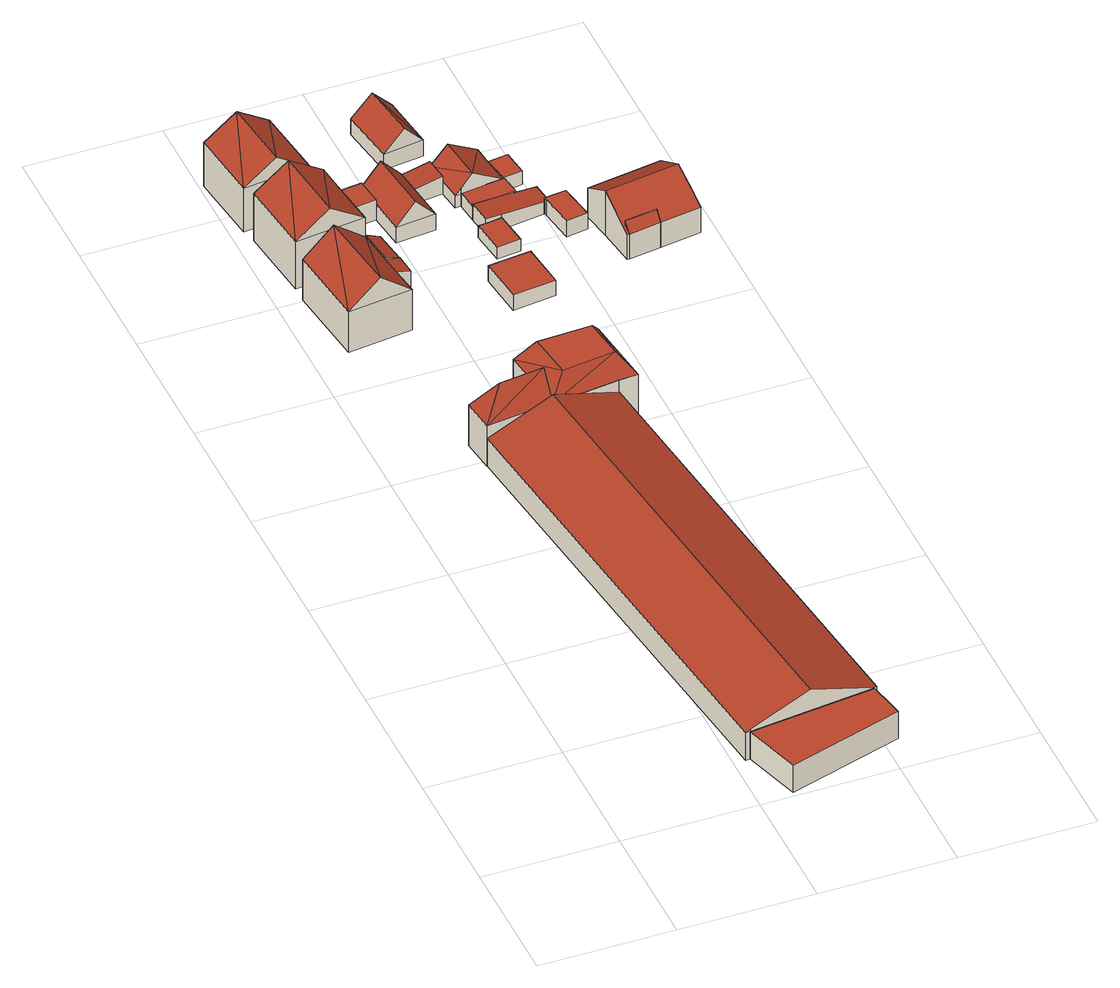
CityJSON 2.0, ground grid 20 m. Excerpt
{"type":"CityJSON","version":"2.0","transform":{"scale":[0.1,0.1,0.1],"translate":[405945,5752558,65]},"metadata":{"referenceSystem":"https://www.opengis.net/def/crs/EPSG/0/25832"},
"CityObjects":{
"building1":{"type":"Building","attributes":{"Gemeindeschluessel":"05515000","Geometrietyp2DReferenz":"3000","function":"31001_2000","roofType":"1000","measuredHeight":4.55},"geometry":[{"type":"Solid","lod":"2","boundaries":[[[[0,1,2,3]],[[4,5,1,0]],[[6,7,5,4]],[[8,9,7,6]],[[10,11,9,8]],[[3,2,11,10]],[[8,6,4,0,3,10]],[[1,5,7,9,11,2]]]],"semantics":{"surfaces":[{"type":"WallSurface"},{"type":"RoofSurface"},{"type":"GroundSurface"}],"values":[[0,0,0,0,0,0,1,2]]}}]},
"building2":{"type":"Building","attributes":{"Gemeindeschluessel":"05515000","Geometrietyp2DReferenz":"3000","function":"31001_2000","roofType":"5000","measuredHeight":8.22},"geometry":[{"type":"Solid","lod":"2","boundaries":[[[[12,13,14,15]],[[16,7,13,12]],[[17,5,7,16]],[[18,19,5,17]],[[20,21,19,18]],[[15,14,21,20]],[[22,12,15,23,24]],[[18,25,24,23,20]],[[25,18,17]],[[22,24,25,17,16]],[[22,16,12]],[[23,15,20]],[[13,7,5,19,21,14]]]],"semantics":{"surfaces":[{"type":"WallSurface"},{"type":"RoofSurface"},{"type":"GroundSurface"}],"values":[[0,0,0,0,0,0,1,1,0,0,0,0,2]]}}]},
"building3":{"type":"Building","attributes":{"Gemeindeschluessel":"05515000","Geometrietyp2DReferenz":"3000","function":"31001_1000"},"address":[{"country":"Germany","locality":"Münster","thoroughfareNumber":"31","thoroughfareName":"Westfalenstraße"}],"children":["building3-1","building3-2"]},
"building3-1":{"type":"BuildingPart","attributes":{"roofType":"2100","measuredHeight":7.24},"parents":["building3"],"geometry":[{"type":"Solid","lod":"2","boundaries":[[[[26,27,28,29,30]],[[31,32,33,34,35]],[[30,29,32,31]],[[35,26,30,31]],[[28,33,32,29]],[[27,26,35,34]],[[33,28,27,34]]]],"semantics":{"surfaces":[{"type":"WallSurface"},{"type":"RoofSurface"},{"type":"GroundSurface"},{"type":"ClosureSurface"}],"values":[[0,0,0,1,2,0,3]]}}]},
"building3-2":{"type":"BuildingPart","attributes":{"roofType":"3100","measuredHeight":10.94},"parents":["building3"],"geometry":[{"type":"Solid","lod":"2","boundaries":[[[[36,37,28,27]],[[38,39,37,36]],[[40,41,39,38]],[[42,43,41,40]],[[34,33,43,42]],[[44,38,36,27,34]],[[34,45,44]],[[40,44,45]],[[45,42,40]],[[44,40,38]],[[34,42,45]],[[37,39,41,43,33,28]],[[33,34,27,28]]]],"semantics":{"surfaces":[{"type":"WallSurface"},{"type":"RoofSurface"},{"type":"GroundSurface"},{"type":"ClosureSurface"}],"values":[[0,0,0,0,0,1,1,1,1,0,0,2,3]]}}]},
"building4":{"type":"Building","attributes":{"Gemeindeschluessel":"05515000","Geometrietyp2DReferenz":"3000","function":"31001_1000","roofType":"3100","measuredHeight":10.75},"address":[{"country":"Germany","locality":"Münster","thoroughfareNumber":"27","thoroughfareName":"Westfalenstraße"}],"geometry":[{"type":"Solid","lod":"2","boundaries":[[[[46,47,48,49]],[[50,51,47,46]],[[52,53,51,50]],[[49,48,53,52]],[[46,54,50]],[[52,55,49]],[[54,46,49]],[[49,55,54]],[[50,54,55]],[[55,52,50]],[[47,51,53,48]]]],"semantics":{"surfaces":[{"type":"WallSurface"},{"type":"RoofSurface"},{"type":"GroundSurface"}],"values":[[0,0,0,0,0,0,1,1,1,1,2]]}}]},
"building5":{"type":"Building","attributes":{"Gemeindeschluessel":"05515000","Geometrietyp2DReferenz":"3000","function":"51009_1610","roofType":"2100","measuredHeight":6.96},"geometry":[{"type":"Solid","lod":"2","boundaries":[[[[56,57,58,59]],[[60,61,57,56]],[[62,63,61,60]],[[59,58,63,62]],[[60,56,59,62]],[[57,61,63,58]]]],"semantics":{"surfaces":[{"type":"WallSurface"},{"type":"RoofSurface"},{"type":"GroundSurface"}],"values":[[0,0,0,0,1,2]]}}]},
"building6":{"type":"Building","attributes":{"Gemeindeschluessel":"05515000","Geometrietyp2DReferenz":"3000","function":"31001_2000"},"address":[{"country":"Germany","locality":"Münster","thoroughfareNumber":"33","thoroughfareName":"Westfalenstraße"}],"children":["building6-1","building6-2"]},
"building6-1":{"type":"BuildingPart","attributes":{"roofType":"9999","measuredHeight":10.11},"parents":["building6"],"geometry":[{"type":"Solid","lod":"2","boundaries":[[[[64,65,66,67]],[[68,69,65,64]],[[70,71,72,73]],[[74,75,71,70]],[[67,66,75,74]],[[74,76,77]],[[77,67,74]],[[78,77,79,80]],[[81,67,77,78]],[[79,82,70]],[[73,68,80,79,70]],[[82,76,74]],[[74,70,82]],[[79,77,76,82]],[[81,64,67]],[[81,78,80,68,64]],[[65,69,72,71,75,66]],[[69,68,73,72]]]],"semantics":{"surfaces":[{"type":"WallSurface"},{"type":"RoofSurface"},{"type":"GroundSurface"},{"type":"ClosureSurface"}],"values":[[0,0,0,0,0,1,1,1,1,1,1,1,1,1,0,0,2,3]]}}]},
"building6-2":{"type":"BuildingPart","attributes":{"roofType":"5000","measuredHeight":11.18},"parents":["building6"],"geometry":[{"type":"Solid","lod":"2","boundaries":[[[[83,73,72,84,85]],[[86,87,69,68,88]],[[85,84,87,86]],[[86,89,85]],[[90,89,86]],[[91,90,86]],[[89,90,83]],[[83,85,89]],[[91,86,88]],[[90,91,88,83]],[[72,69,87,84]],[[73,83,88,68]],[[69,72,73,68]]]],"semantics":{"surfaces":[{"type":"WallSurface"},{"type":"RoofSurface"},{"type":"GroundSurface"},{"type":"ClosureSurface"}],"values":[[0,0,0,1,1,1,1,1,0,0,2,0,3]]}}]},
"building7":{"type":"Building","attributes":{"Gemeindeschluessel":"05515000","Geometrietyp2DReferenz":"3000","function":"31001_1000"},"address":[{"country":"Germany","locality":"Münster","thoroughfareNumber":"29","thoroughfareName":"Westfalenstraße"}],"children":["building7-1","building7-2","building7-3"]},
"building7-1":{"type":"BuildingPart","attributes":{"roofType":"1000","measuredHeight":3.43},"parents":["building7"],"geometry":[{"type":"Solid","lod":"2","boundaries":[[[[92,93,94,95,96]],[[97,98,99,100,101]],[[101,92,96,97]],[[93,100,99,94]],[[93,92,101,100]],[[98,97,96,95]],[[94,99,98,95]]]],"semantics":{"surfaces":[{"type":"WallSurface"},{"type":"RoofSurface"},{"type":"GroundSurface"},{"type":"ClosureSurface"}],"values":[[0,0,1,2,3,0,3]]}}]},
"building7-2":{"type":"BuildingPart","attributes":{"roofType":"3100","measuredHeight":11.64},"parents":["building7"],"geometry":[{"type":"Solid","lod":"2","boundaries":[[[[102,101,100,103,104]],[[105,106,93,92,107]],[[108,109,106,105]],[[104,103,109,108]],[[108,110,111]],[[111,104,108]],[[110,105,107,102]],[[102,111,110]],[[111,102,104]],[[110,108,105]],[[100,93,106,109,103]],[[101,102,107,92]],[[93,100,101,92]]]],"semantics":{"surfaces":[{"type":"WallSurface"},{"type":"RoofSurface"},{"type":"GroundSurface"},{"type":"ClosureSurface"}],"values":[[0,0,0,0,1,1,1,1,0,0,2,0,3]]}}]},
"building7-3":{"type":"BuildingPart","attributes":{"roofType":"3100","measuredHeight":6.01},"parents":["building7"],"geometry":[{"type":"Solid","lod":"2","boundaries":[[[[112,113,114,115]],[[116,117,113,112]],[[95,94,117,116]],[[118,119,99,98]],[[115,114,119,118]],[[115,118,120,121,112]],[[95,116,121,120,98]],[[118,98,120]],[[121,116,112]],[[113,117,94,99,119,114]],[[94,95,98,99]]]],"semantics":{"surfaces":[{"type":"WallSurface"},{"type":"RoofSurface"},{"type":"GroundSurface"},{"type":"ClosureSurface"}],"values":[[0,0,0,0,0,1,1,0,0,2,3]]}}]},
"building8":{"type":"Building","attributes":{"Gemeindeschluessel":"05515000","Geometrietyp2DReferenz":"3000","function":"31001_2460","roofType":"1000","measuredHeight":2.58},"geometry":[{"type":"Solid","lod":"2","boundaries":[[[[122,123,124,125]],[[126,127,123,122]],[[128,129,127,126]],[[125,124,129,128]],[[126,122,125,128]],[[123,127,129,124]]]],"semantics":{"surfaces":[{"type":"WallSurface"},{"type":"RoofSurface"},{"type":"GroundSurface"}],"values":[[0,0,0,0,1,2]]}}]},
"building9":{"type":"Building","attributes":{"Gemeindeschluessel":"05515000","Geometrietyp2DReferenz":"3000","function":"31001_1310","roofType":"1000","measuredHeight":1.99},"geometry":[{"type":"Solid","lod":"2","boundaries":[[[[130,131,132,133]],[[134,135,131,130]],[[136,137,135,134]],[[138,139,137,136]],[[133,132,139,138]],[[136,134,130,133,138]],[[131,135,137,139,132]]]],"semantics":{"surfaces":[{"type":"WallSurface"},{"type":"RoofSurface"},{"type":"GroundSurface"}],"values":[[0,0,0,0,0,1,2]]}}]},
"building10":{"type":"Building","attributes":{"Gemeindeschluessel":"05515000","Geometrietyp2DReferenz":"3000","function":"31001_1310","roofType":"5000","measuredHeight":5.73},"geometry":[{"type":"Solid","lod":"2","boundaries":[[[[140,141,142,143]],[[144,145,141,140]],[[146,147,145,144]],[[143,142,147,146]],[[148,149,143,146]],[[144,140,149]],[[149,148,144]],[[143,149,140]],[[144,148,146]],[[141,145,147,142]]]],"semantics":{"surfaces":[{"type":"WallSurface"},{"type":"RoofSurface"},{"type":"GroundSurface"}],"values":[[0,0,0,0,1,1,1,0,0,2]]}}]},
"building11":{"type":"Building","attributes":{"Gemeindeschluessel":"05515000","Geometrietyp2DReferenz":"3000","function":"31001_1310"},"children":["building11-1","building11-2","building11-3"]},
"building11-1":{"type":"BuildingPart","attributes":{"roofType":"1000","measuredHeight":2.34},"parents":["building11"],"geometry":[{"type":"Solid","lod":"2","boundaries":[[[[150,151,152,153,154]],[[155,156,151,150]],[[157,158,156,155]],[[159,160,161,158,157]],[[157,155,150,154,159]],[[151,156,158,161,152]],[[160,159,154,153]],[[152,161,160,153]]]],"semantics":{"surfaces":[{"type":"WallSurface"},{"type":"RoofSurface"},{"type":"GroundSurface"},{"type":"ClosureSurface"}],"values":[[0,0,0,0,1,2,0,3]]}}]},
"building11-2":{"type":"BuildingPart","attributes":{"roofType":"2100","measuredHeight":3.09},"parents":["building11"],"geometry":[{"type":"Solid","lod":"2","boundaries":[[[[162,163,164,165,166]],[[167,168,169,170,171]],[[166,165,168,167]],[[171,162,166,167]],[[164,169,168,165]],[[163,162,171,170]],[[169,164,163,170]]]],"semantics":{"surfaces":[{"type":"WallSurface"},{"type":"RoofSurface"},{"type":"GroundSurface"},{"type":"ClosureSurface"}],"values":[[0,0,0,1,2,0,3]]}}]},
"building11-3":{"type":"BuildingPart","attributes":{"roofType":"3100","measuredHeight":4.95},"parents":["building11"],"geometry":[{"type":"Solid","lod":"2","boundaries":[[[[172,173,161,160]],[[174,175,173,172]],[[170,169,175,174]],[[176,177,164,163]],[[153,152,177,176]],[[160,153,176,178]],[[179,178,176]],[[179,163,178]],[[170,174,180,178,163]],[[178,180,172,160]],[[180,174,172]],[[176,163,179]],[[161,173,175,169,164,177,152]],[[152,153,160,161]],[[169,170,163,164]]]],"semantics":{"surfaces":[{"type":"WallSurface"},{"type":"RoofSurface"},{"type":"GroundSurface"},{"type":"ClosureSurface"}],"values":[[0,0,0,0,0,1,1,1,1,0,0,0,2,3,3]]}}]},
"building12":{"type":"Building","attributes":{"Gemeindeschluessel":"05515000","Geometrietyp2DReferenz":"3000","function":"51009_1610","roofType":"1000","measuredHeight":2.32},"geometry":[{"type":"Solid","lod":"2","boundaries":[[[[181,182,183,184]],[[185,186,182,181]],[[187,188,186,185]],[[189,190,188,187]],[[191,192,190,189]],[[184,183,192,191]],[[189,187,185,181,184,191]],[[182,186,188,190,192,183]]]],"semantics":{"surfaces":[{"type":"WallSurface"},{"type":"RoofSurface"},{"type":"GroundSurface"}],"values":[[0,0,0,0,0,0,1,2]]}}]},
"building13":{"type":"Building","attributes":{"Gemeindeschluessel":"05515000","Geometrietyp2DReferenz":"3000","function":"31001_2460","roofType":"2100","measuredHeight":2.66},"geometry":[{"type":"Solid","lod":"2","boundaries":[[[[193,183,135,194]],[[195,192,183,193]],[[196,190,192,195]],[[197,188,190,196]],[[198,199,188,197]],[[200,201,199,198]],[[202,203,201,200]],[[204,137,203,202]],[[194,135,137,204]],[[202,200,198,197,196,195,193,194,204]],[[183,192,190,188,199,201,203,137,135]]]],"semantics":{"surfaces":[{"type":"WallSurface"},{"type":"RoofSurface"},{"type":"GroundSurface"}],"values":[[0,0,0,0,0,0,0,0,0,1,2]]}}]},
"building14":{"type":"Building","attributes":{"Gemeindeschluessel":"05515000","Geometrietyp2DReferenz":"3000","function":"31001_2460","roofType":"1000","measuredHeight":2.69},"geometry":[{"type":"Solid","lod":"2","boundaries":[[[[205,206,207,208]],[[209,210,206,205]],[[211,212,210,209]],[[213,214,212,211]],[[215,216,214,213]],[[208,207,216,215]],[[213,211,209,205,208,215]],[[206,210,212,214,216,207]]]],"semantics":{"surfaces":[{"type":"WallSurface"},{"type":"RoofSurface"},{"type":"GroundSurface"}],"values":[[0,0,0,0,0,0,1,2]]}}]},
"building15":{"type":"Building","attributes":{"Gemeindeschluessel":"05515000","Geometrietyp2DReferenz":"3000","function":"51009_1610","roofType":"2100","measuredHeight":5.73},"geometry":[{"type":"Solid","lod":"2","boundaries":[[[[217,218,219,220]],[[221,222,218,217]],[[223,224,222,221]],[[220,219,224,223]],[[221,217,220,223]],[[218,222,224,219]]]],"semantics":{"surfaces":[{"type":"WallSurface"},{"type":"RoofSurface"},{"type":"GroundSurface"}],"values":[[0,0,0,0,1,2]]}}]},
"building16":{"type":"Building","attributes":{"Gemeindeschluessel":"05515000","Geometrietyp2DReferenz":"3000","function":"31001_1000","roofType":"3100","measuredHeight":7.55},"address":[{"country":"Germany","locality":"Münster","thoroughfareNumber":"8","thoroughfareName":"Schrotbrei"}],"geometry":[{"type":"Solid","lod":"2","boundaries":[[[[225,226,227,228]],[[229,230,226,225]],[[217,218,230,229]],[[231,219,218,217]],[[232,224,219,231]],[[221,222,224,232]],[[233,234,222,221]],[[235,236,234,233]],[[237,238,236,235]],[[239,240,238,237]],[[228,227,240,239]],[[233,221,232,231,217,229,225,228,235]],[[239,237,235,228]],[[226,230,218,219,224,222,234,236,238,240,227]]]],"semantics":{"surfaces":[{"type":"WallSurface"},{"type":"RoofSurface"},{"type":"GroundSurface"}],"values":[[0,0,0,0,0,0,0,0,0,0,0,1,1,2]]}}]}
},
"vertices":[
[250,7,53],[250,7,7],[421,59,7],[421,59,53],[224,93,53],[224,93,7],[410,115,53],[410,115,7],[412,106,53],[412,106,7],[416,85,53],[416,85,7],
[414,116,54],[414,116,7],[331,814,7],[331,814,54],[410,115,54],[224,93,54],[217,92,54],[217,92,7],[133,790,54],[133,790,7],[410,115,55],[232,802,89],[315,104,89],[224,93,57],
[137,1157,83],[137,1157,80],[137,1157,11],[159,1160,11],[159,1160,73],[152,1212,73],[152,1212,11],[131,1210,11],[131,1210,80],[131,1210,83],
[141,1126,80],[141,1126,11],[146,1085,80],[146,1085,11],[51,1073,80],[51,1073,11],[36,1198,80],[36,1198,11],[99,1079,120],[83,1204,120],
[115,1368,86],[115,1368,12],[102,1477,12],[102,1477,86],[17,1357,86],[17,1357,12],[4,1466,86],[4,1466,12],[66,1362,120],[53,1471,120],
[141,1126,81],[141,1126,12],[162,1129,12],[162,1129,74],[137,1157,81],[137,1157,12],[159,1160,74],[159,1160,12],
[331,814,73],[331,814,6],[359,816,6],[359,816,73],[231,802,73],[231,802,6],[218,908,73],[218,908,6],[225,851,6],[225,851,73],[346,924,73],[346,924,6],[327,898,105],[334,836,105],[232,802,74],[254,823,107],[231,802,74],[331,814,74],[245,892,107],
[225,851,75],[127,840,6],[127,840,75],[133,790,75],[133,790,6],[231,802,75],[162,818,118],[228,826,118],[231,802,76],
[131,1309,45],[131,1309,11],[189,1316,11],[189,1316,38],[189,1316,45],[184,1356,45],[184,1356,38],[184,1356,11],[127,1349,11],[127,1349,45],
[127,1349,91],[23,1337,11],[23,1337,91],[140,1235,91],[140,1235,11],[131,1309,91],[36,1223,91],[36,1223,11],[88,1229,127],[75,1343,127],
[254,1267,38],[254,1267,11],[247,1327,11],[247,1327,38],[195,1261,38],[195,1261,11],[243,1362,38],[243,1362,11],[213,1359,71],[224,1264,71],
[278,1142,37],[278,1142,11],[285,1073,11],[285,1073,37],[341,1149,37],[341,1149,11],[349,1080,37],[349,1080,11],
[300,1231,31],[300,1231,11],[306,1180,11],[306,1180,31],[311,1232,31],[311,1232,11],[335,1235,31],[335,1235,11],[341,1184,31],[341,1184,11],
[285,1498,40],[285,1498,13],[224,1491,13],[224,1491,40],[296,1414,40],[296,1414,13],[236,1406,40],[236,1406,13],[268,1410,71],[256,1495,71],
[390,1350,35],[390,1350,12],[361,1346,12],[361,1346,33],[361,1346,35],[395,1310,35],[395,1310,12],[368,1307,35],[368,1307,12],[366,1307,35],[366,1307,33],[366,1307,12],
[286,1367,42],[286,1367,33],[286,1367,12],[243,1362,12],[243,1362,36],[247,1327,36],[247,1327,12],[290,1332,12],[290,1332,33],[290,1332,42],
[303,1299,33],[303,1299,12],[294,1298,33],[294,1298,12],[358,1376,33],[358,1376,12],[321,1302,61],[313,1370,61],[303,1299,42],
[303,1299,34],[303,1299,11],[307,1268,11],[307,1268,34],[368,1307,34],[368,1307,11],[372,1275,34],[372,1275,11],[369,1274,34],[369,1274,11],[368,1276,34],[368,1276,11],
[307,1268,38],[311,1232,38],[368,1276,33],[369,1274,33],[372,1275,33],[402,1278,31],[402,1278,11],[406,1244,31],[406,1244,11],[399,1243,32],[399,1243,11],[335,1235,36],
[406,1244,39],[406,1244,12],[399,1243,12],[399,1243,39],[431,1247,39],[431,1247,12],[440,1192,39],[440,1192,12],[408,1187,39],[408,1187,12],[400,1238,39],[400,1238,12],
[514,1119,55],[514,1119,13],[513,1130,13],[513,1130,70],[467,1112,55],[467,1112,13],[466,1124,70],[466,1124,13],
[572,1150,69],[572,1150,13],[566,1185,13],[566,1185,89],[575,1128,55],[575,1128,13],[513,1130,62],[466,1124,62],[464,1112,55],[464,1112,13],[456,1169,89],[456,1169,13],[449,1214,62],[449,1214,13],[560,1231,62],[560,1231,13]
]}
